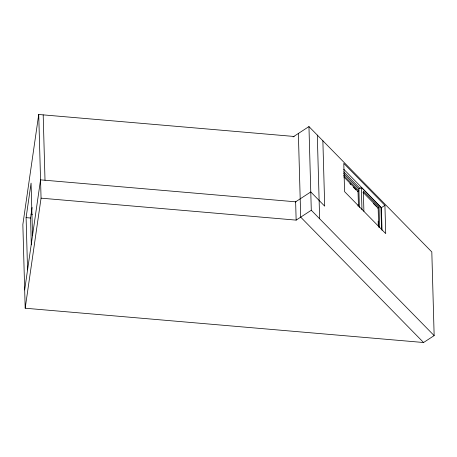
<?xml version="1.0" encoding="UTF-8"?>
<svg xmlns="http://www.w3.org/2000/svg" width="457" height="457" viewBox="0 0 457 457"><rect width="100%" height="100%" fill="white"/><g stroke="black" fill="none" stroke-linecap="round" stroke-linejoin="round"><path stroke-width="0.69" d="M294.148 136.472L38.725 114.49L22.85 224.547L25.186 308.224L423.57 342.51L434.15 335.615L431.814 251.944L308.949 126.578L293.08 136.917M27.557 269.933L26.1 217.635L31.076 183.108L32.538 235.406M31.31 244.872L30.562 218.018L32.087 207.449M24.678 289.921L40.547 179.858L295.976 201.845M25.186 308.224L41.061 198.161L38.725 114.49M295.49 201.908L310.771 191.946L324.699 206.153L322.871 140.785M41.061 198.161L296.147 220.12L311.286 210.249L308.949 126.578M359.391 207.489L358.871 188.992L361.338 187.387L380.932 207.375L381.555 229.768M357.443 191.791L358.922 190.826L343.721 175.317M377.551 208.181L379.03 207.215L363.338 191.203L363.903 211.34M382.029 230.259L381.395 207.667L384.925 205.37L343.79 163.4L344.584 191.643L385.714 233.613L384.925 205.37M31.019 214.213L32.441 214.339M26.1 217.635L30.562 218.018M343.733 169.239L381.395 207.667M343.778 171.826L360.162 188.541M362.949 192.283L378.15 207.792L378.693 227.232M373.386 203.519L376.819 207.021M343.681 173.494L358.865 188.987M343.818 176.888L358.042 191.397L358.448 205.981M349.845 183.623L350.822 184.622M353.278 187.124L356.22 190.129M311.286 210.249L434.15 335.615M423.57 342.51L300.706 217.144L298.37 133.473M379.03 207.215L379.596 227.352M378.168 221.211L378.282 225.375M361.338 187.387L361.967 209.78M358.06 204.822L358.094 206.21M317.301 135.101L319.637 218.777M295.633 201.811L296.147 220.12M43.187 114.873L45.009 180.241"/></g></svg>
